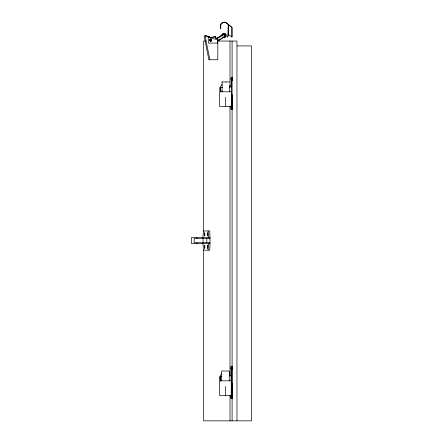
<?xml version="1.0" encoding="UTF-8"?>
<svg xmlns="http://www.w3.org/2000/svg" width="443" height="443" viewBox="0 0 443 443"><rect width="100%" height="100%" fill="white"/><g stroke="black" fill="none" stroke-linecap="round" stroke-linejoin="round"><path stroke-width="0.66" d="M231.346 95.455L231.351 94.42M231.335 384.496L231.335 383.461M232.121 94.42L232.01 109.044M232.11 383.461L231.96 398.628L232.088 397.183M231.312 397.753L231.185 398.628L231.335 369.407C231.252 359.838 231.041 374.905 231.29 366.854M231.274 367.679C231.418 373.006 231.036 363.382 231.301 367.983M231.966 367.391L231.971 397.515C231.971 400.527 231.938 393.838 232.071 396.867M231.329 108.574L231.324 77.348L231.168 86.95M231.944 79.635L231.988 77.752L232.121 80.366M231.163 367.983L231.157 380.819M231.318 397.183L231.312 397.615M231.202 78.35L231.218 80.133L231.202 78.943M231.307 108.463L231.202 109.587L231.185 106.348M232.005 79.535L231.977 78.35M231.955 78.073L232.099 77.348L231.988 80.133L232.115 78.317M232.01 108.784L231.999 106.868L232.082 107.826M232.054 107.826L232.066 106.907M231.296 397.504L231.274 398.257M231.268 396.867L231.279 395.948M232.038 397.504L232.06 395.992M231.324 108.845C231.157 110.8 231.257 105.345 231.307 107.527M232.099 108.845L231.971 109.587L231.944 95.849M231.296 109.338L231.296 106.907M231.213 107.239L231.191 108.773M232.099 367.358L232.06 369.152L231.977 366.793L232.11 369.407M232.049 367.402L232.06 366.815L232.077 367.402M232.066 397.803L232.054 398.423L232.043 397.803M231.944 367.114L232.088 366.389L232.071 367.158M208.393 243.556L208.387 243.838A23.529 3.533 -90 0 1 208.116 250.157M202.927 237.548L203.581 230.947L209.716 230.947A23.529 3.533 90 0 1 209.988 237.265L209.988 243.838A23.529 3.533 -90 0 1 209.716 250.157L203.581 250.157L202.927 243.556M232.082 79.768L232.077 80.072M232.054 108.762L231.999 109.421L231.994 106.913M231.213 77.796L231.301 80.111L231.218 77.752L231.312 78.118M232.077 109.216L232.054 109.017M231.268 397.803L231.213 398.462L231.213 395.909L231.18 397.349M231.213 395.909L231.296 396.568M210.491 40.989C208.659 40.357 210.951 38.026 211.676 39.831A0.986 0.975 -90 0 1 210.735 41.077L210.425 40.989M211.627 40.33L211.532 39.621A0.986 0.975 -90 0 0 209.849 39.593L209.749 39.831A0.986 0.975 -90 0 0 210.696 41.077L211.56 40.33M222.303 35.468L222.375 34.936A2.049 2.027 -90 0 1 224.856 33.491A2.049 2.027 -90 0 1 226.284 36.005A2.049 2.027 -90 0 1 223.798 37.445L222.895 36.913M220.237 376.794L220.359 376.484M211.627 39.804L211.66 39.804A0.986 0.975 -90 0 1 210.696 41.077A0.986 0.975 -90 0 1 209.788 39.831L209.888 39.593A0.986 0.975 -90 0 1 211.577 39.593M222.142 84.441L220.581 86.418A2.497 0.404 -90 0 0 220.448 86.745L220.426 86.845A2.497 0.404 90 0 0 220.326 87.476M221.633 373.975L220.459 375.459A2.497 0.404 -90 0 0 220.326 375.786L220.304 375.885A2.497 0.404 -90 0 0 220.188 376.666M215.868 38.558A1.683 1.661 -90 0 0 216.372 38.691L221.91 35.108M216.372 38.691L221.699 35.318L222.32 35.318M215.985 38.081A1.683 1.661 90 0 0 217.114 38.691L223.881 34.388A1.135 1.119 -90 0 1 225.432 34.731A1.135 1.119 -90 0 1 225.088 36.298L218.349 40.662A2.946 2.913 90 0 1 217.674 40.983M218.183 40.291L219.922 39.167M217.79 40.9A2.946 2.913 90 0 0 218.227 40.662L225.088 36.298M228.223 24.448L227.946 34.382A2.752 2.752 0 0 1 227.154 36.874L227.436 37.107A3.084 3.084 0 0 0 228.355 34.571L227.946 34.382M210.741 37.633L214.916 36.542L214.988 37.101M210.874 37.793L215.658 36.542L215.73 37.101A1.683 1.661 -90 0 0 217.236 38.691L217.114 38.691M228.322 24.598L225.83 22.715A4.164 4.164 0 0 0 222.918 22.715L220.802 24.598L220.802 28.817L220.481 28.817L220.481 24.52A4.175 4.175 0 0 1 222.081 22.781L222.801 22.432A4.502 4.502 0 0 1 225.947 22.432L232.099 27.46L232.099 36.99L231.816 36.99L228.322 34.382L228.322 24.598L231.816 27.438L231.816 36.99M223.881 34.388L223.759 34.388A1.135 1.119 -90 0 1 225.31 34.731A1.135 1.119 -90 0 1 224.966 36.298M214.916 36.542L214.866 37.101M215.658 36.542L215.608 37.101A1.683 1.661 90 0 0 215.835 37.86M222.812 37.295L223.433 37.295M211.383 40.75L211.322 40.75A0.936 0.925 -90 0 1 209.799 40.33A0.936 0.925 -90 0 1 210.934 39.183L210.735 39.15A0.936 0.925 -90 0 0 209.86 40.407A0.936 0.925 -90 0 0 211.328 40.806A0.936 0.925 -90 0 0 211.195 39.277L211.134 39.277M205.574 41.044L203.675 41.044L203.675 231.29M217.718 41.044L236.966 41.044L236.966 420.85M217.79 43.093L208.348 43.093L208.182 36.531L211.948 37.982M236.966 45.911L251.574 45.911L251.574 420.85L203.675 420.85L203.675 249.968M231.351 80.748L232.121 80.748M221.777 81.972L229.502 81.972M229.28 86.762L231.08 86.762M222.502 87.443L219.844 87.443L219.722 87.753L219.817 91.042L221.86 91.092M231.351 91.779L219.495 91.779L219.495 106.348L231.329 106.348M210.021 237.548L191.426 237.548L191.426 243.556L210.021 243.556M210.021 238.356L194.178 238.356L194.178 242.742L210.021 242.742M231.335 369.789L232.11 369.789M229.38 371.012L221.655 371.012L221.655 380.819M230.953 375.802L229.236 375.802L229.28 380.819M221.705 376.484C218.488 374.551 218.377 382.104 221.738 380.133M231.335 380.819L219.479 380.819L219.479 395.389L231.318 395.389M208.227 36.769L211.361 37.982M205.679 35.866L211.195 37.982M205.081 35.866L209.86 59.744M229.884 85.078L230.089 86.762M229.967 375.802L229.408 372.336A10.538 1.711 -90 0 0 229.208 371.677M231.988 80.089L232.005 78.638M232.082 78.118L232.077 77.813L232.088 78.361M231.994 396.081L231.999 396.856M231.213 366.954L231.218 367.679M208.393 237.548L208.387 237.265A23.529 3.533 90 0 0 208.116 230.947M231.174 395.389L231.202 398.085M231.34 78.317L231.346 78.932M231.18 397.509L231.18 397.814M232.099 41.044L232.099 420.85M230.011 41.044L230.011 87.393M230.011 106.071L230.011 375.88M230.011 395.25L230.011 420.85M229.402 86.762L229.402 91.779M225.448 97.36L225.448 106.348M225.437 386.401L225.437 395.389M222.104 81.972L222.104 91.779M217.762 39.438L217.762 40.955M217.591 39.438L217.591 43.093M206.809 238.356L206.809 242.742M203.032 238.356L203.032 242.742M196.913 237.548L196.913 238.356M196.913 242.742L196.913 243.556M210.934 39.183A0.936 0.925 -90 0 1 211.35 40.75M220.459 381.163A2.763 0.449 -90 0 1 220.332 380.869L220.309 380.781A2.763 0.449 -90 0 1 220.188 380.1M220.481 91.906A2.763 0.449 90 0 1 220.453 91.828L220.431 91.74A2.763 0.449 -90 0 1 220.309 91.059M225.963 81.972A10.538 1.711 -90 0 1 226.074 82.149M216.494 38.691A1.683 1.661 -90 0 1 215.985 38.558M225.459 34.449A2.049 2.027 -90 0 0 221.749 34.936L221.683 35.468A2.049 2.027 -90 0 0 221.749 35.994M225.459 36.498A2.049 2.027 -90 0 1 224.712 37.245M224.224 37.45A2.049 2.027 -90 0 1 223.178 37.445M204.389 233.821C204.749 240.46 205.209 229.092 204.389 233.821M204.389 246.43C204.749 253.069 205.209 241.695 204.389 246.43M207.357 233.81C207.728 240.604 208.204 228.97 207.357 233.81M207.363 246.43C207.728 253.069 208.188 241.695 207.363 246.43M220.276 88.888C220.614 94.608 221.013 84.79 220.276 88.888M220.154 377.929C220.487 383.649 220.885 373.831 220.154 377.929M224.08 35.351C224.485 36.863 225.277 34.355 224.08 35.351M206.676 35.866L204.09 35.866L208.869 59.744L217.823 59.744L217.823 39.438L215.874 39.438L206.676 35.866"/></g></svg>
